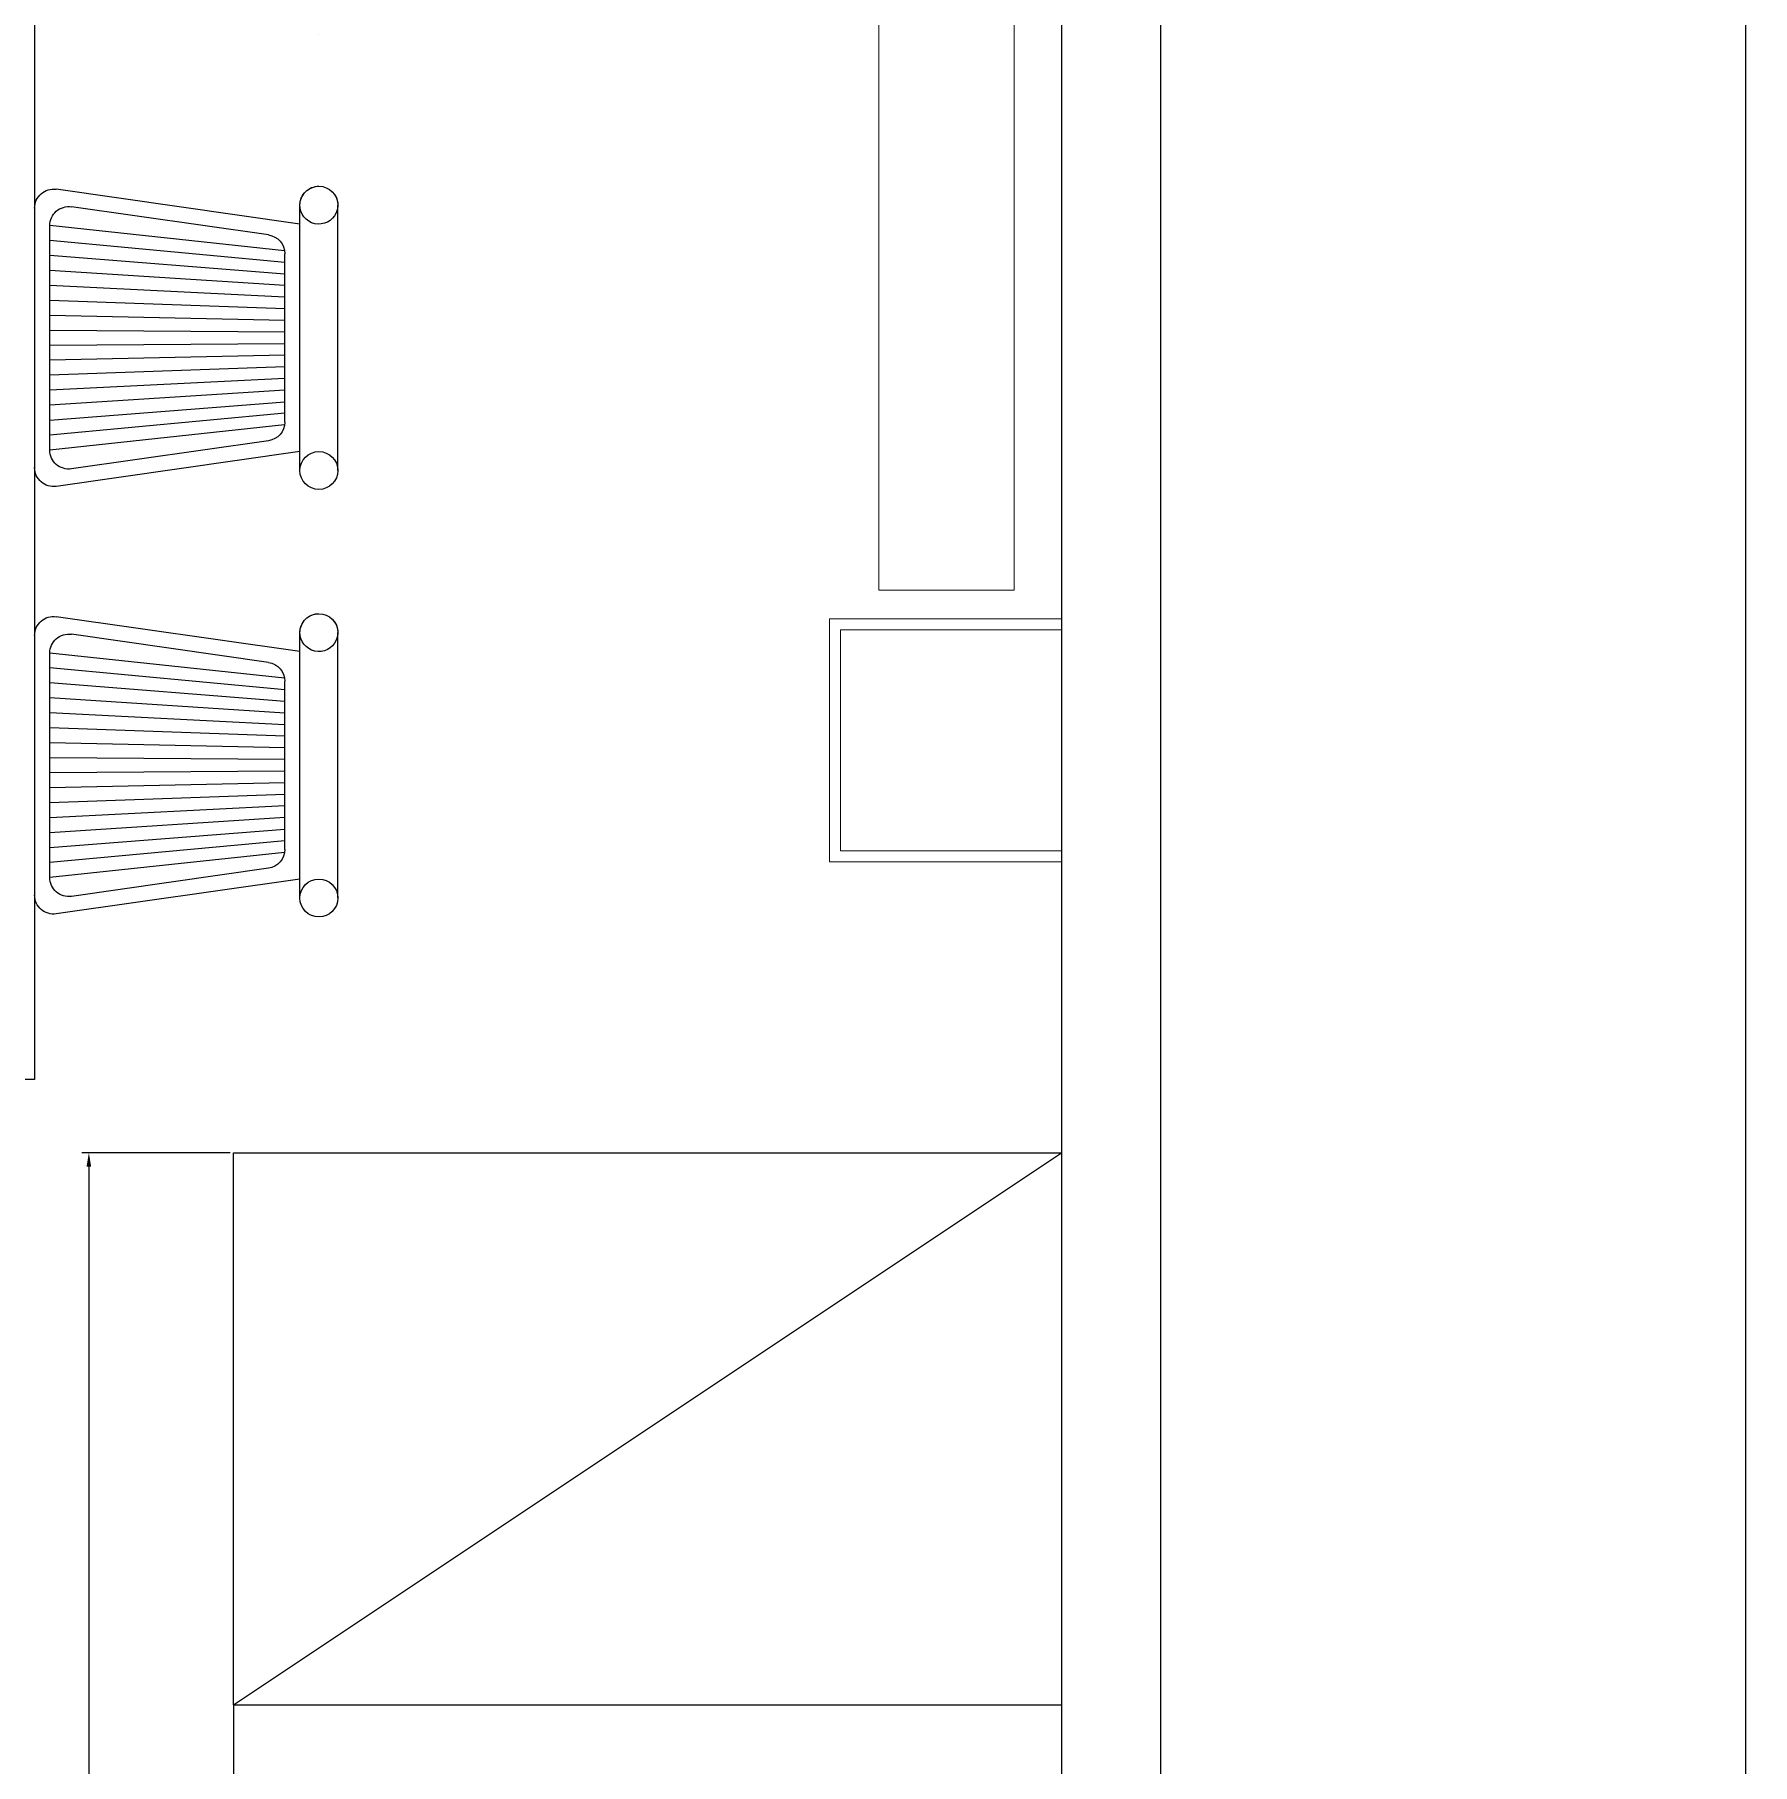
# Model space of a CAD drawing. Header units: millimetres. Extents: x -3817 to 5248, y 289 to 3424.
# Drawn here: x 2306.2 to 2617.5, y 1781.3 to 2094.7 of the extents above; entities that cross this region are included whole.
import ezdxf

# ---------------------------------------------------------------- set-up
doc = ezdxf.new("R2010")
doc.units = ezdxf.units.MM
for name, color, linetype, lineweight in [('1 Amenagament', 8, 'Continuous', 9), ('AMENAGEMENT', 8, 'Continuous', 9), ('Mobilier', 8, 'Continuous', 25)]:
    doc.layers.add(name, color=color, linetype=linetype, lineweight=lineweight)
doc.styles.get("Standard").update_dxf_attribs({"font": 'arial.ttf'})
doc.dimstyles.new('ISO-25', dxfattribs={"dimtxt": 2.5, "dimasz": 2.5, "dimexe": 1.25, "dimexo": 0.625, "dimtad": 1, "dimtxsty": 'Standard', "dimcen": 2.5, "dimadec": 0, "dimazin": 0, "dimtfac": 1, "dimtmove": 0, "dimatfit": 3, "dimfxl": 1, "dimarcsym": 0})

# ---------------------------------------------------------------- blocks, each defined once
blk = doc.blocks.new('salle à manger_01')
at = {"layer": 'Mobilier'}
for p, q in [((-73.43, 85.52), (-38.43, 85.52)), ((-17.05, 85.52), (17.95, 85.52)), ((-75.93, 83.02), (-75.93, 83.02)), ((-35.93, 83.02), (-35.93, 83.02)), ((-19.55, 83.02), (-19.55, 83.02)), ((20.45, 83.02), (20.45, 83.02)), ((40.45, 83.02), (40.45, 83.02)), ((-70.93, 80.52), (-75.52, 48.37)), ((-73.43, 80.52), (-38.43, 80.52)), ((-40.93, 80.52), (-36.34, 48.37)), ((-14.55, 80.52), (-19.14, 48.37)), ((-17.05, 80.52), (17.95, 80.52)), ((15.45, 80.52), (20.04, 48.37)), ((-67.42, 78.49), (-70.74, 47.52)), ((-65.88, 78.52), (-68.77, 47.52)), ((-67.03, 78.52), (-44.83, 78.52)), ((-66.79, 47.52), (-64.35, 78.52)), ((-62.82, 78.52), (-64.82, 47.52)), ((-61.29, 78.52), (-62.84, 47.52)), ((-59.76, 78.52), (-60.87, 47.52)), ((-58.23, 78.52), (-58.89, 47.52)), ((-56.7, 78.52), (-56.92, 47.52)), ((-55.17, 78.52), (-54.94, 47.52)), ((-53.63, 78.52), (-52.97, 47.52)), ((-52.1, 78.52), (-50.99, 47.52)), ((-50.57, 78.52), (-49.02, 47.52)), ((-49.04, 78.52), (-47.04, 47.52)), ((-47.51, 78.52), (-45.07, 47.52)), ((-45.98, 78.52), (-43.09, 47.52)), ((-44.44, 78.49), (-41.12, 47.52)), ((-11.04, 78.49), (-14.36, 47.52)), ((-9.5, 78.52), (-12.39, 47.52)), ((-10.65, 78.52), (11.55, 78.52)), ((-10.41, 47.52), (-7.97, 78.52)), ((-6.44, 78.52), (-8.44, 47.52)), ((-4.91, 78.52), (-6.46, 47.52)), ((-3.38, 78.52), (-4.49, 47.52)), ((-1.85, 78.52), (-2.51, 47.52)), ((-0.32, 78.52), (-0.54, 47.52)), ((1.21, 78.52), (1.44, 47.52)), ((2.75, 78.52), (3.41, 47.52)), ((4.28, 78.52), (5.39, 47.52)), ((5.81, 78.52), (7.36, 47.52)), ((7.34, 78.52), (9.34, 47.52)), ((8.87, 78.52), (11.31, 47.52)), ((10.4, 78.52), (13.28, 47.52)), ((11.94, 78.49), (15.26, 47.52)), ((-69.5, 76.37), (-73.22, 50.37)), ((-42.36, 76.37), (-38.65, 50.37)), ((-13.12, 76.37), (-16.84, 50.37)), ((14.02, 76.37), (17.73, 50.37)), ((-70.74, 47.52), (-41.12, 47.52)), ((-14.36, 47.52), (15.26, 47.52)), ((100.45, 45.52), (-97.39, 45.52)), ((-97.39, 45.52), (-97.39, -44.48)), ((-19.55, 45.52), (-97.39, 45.52)), ((40.45, 45.52), (20.45, 45.52))]:
    blk.add_line(p, q, dxfattribs=at)
for centre, start, end in [((-73.43, 83.02), 180, 90), ((-73.43, 83.02), 90, 180), ((-38.43, 83.02), 45, 0), ((-38.43, 83.02), 0, 90), ((-17.05, 83.02), 180, 90), ((-17.05, 83.02), 90, 180), ((17.95, 83.02), 45, 0), ((17.95, 83.02), 0, 90), ((-73.43, 83.02), 180, 270), ((-38.43, 83.02), 270, 0), ((-17.05, 83.02), 180, 270), ((17.95, 83.02), 270, 0), ((-67.03, 76.02), 90, 171.8699), ((-44.83, 76.02), 8.1301, 90), ((-10.65, 76.02), 90, 171.8699), ((11.55, 76.02), 8.1301, 90), ((-70.74, 50.02), 171.8699, 270), ((-41.12, 50.02), 270, 8.1301), ((-14.36, 50.02), 171.8699, 270), ((15.26, 50.02), 270, 8.1301), ((-73.05, 48.02), 171.8699, 270), ((-38.81, 48.02), 270, 8.1301), ((-16.67, 48.02), 171.8699, 270), ((17.57, 48.02), 270, 8.1301)]:
    blk.add_arc(centre, 2.5, start, end, dxfattribs=at)
blk = doc.blocks.new('_Base - _Base_1-97-Niveau 0')
at = {"layer": '1 Amenagament'}
for p, q in [((21, 0), (-23, 0)), ((-23, 0), (-23, -42)), ((-21, -40), (-21, 0)), ((19, 0), (19, -40)), ((21, -42), (21, 0)), ((19, -40), (-21, -40)), ((-23, -42), (21, -42))]:
    blk.add_line(p, q, dxfattribs=at)
blk = doc.blocks.new('*D101')
at = {"color": 0, "lineweight": -2, "transparency": 16777216}
for p, q in [((2510.84, 2330.13), (2617.45, 2330.13)), ((2616.2, 2327.63), (2616.2, 970.47)), ((2510.84, 967.97), (2617.45, 967.97))]:
    blk.add_line(p, q, dxfattribs=at)
at = {"color": 0, "transparency": 16777216}
for points in [[(2615.78, 2327.63), (2616.62, 2327.63), (2616.2, 2330.13)], [(2615.78, 970.47), (2616.62, 970.47), (2616.2, 967.97)]]:
    blk.add_solid(points, dxfattribs=at)
at = {"layer": 'Defpoints', "color": 0, "transparency": 16777216}
for p in [(2510.22, 2330.13), (2510.22, 967.97), (2616.2, 967.97)]:
    blk.add_point(p, dxfattribs=at)
at = {"color": 0, "transparency": 16777216, "insert": (2614.07, 1649.05), "char_height": 2.5, "attachment_point": 5, "rotation": 90}
blk.add_mtext('1362,16', dxfattribs=at)
blk = doc.blocks.new('*D129')
at = {"color": 0, "lineweight": -2, "transparency": 16777216}
for p, q in [((2341.59, 1892.13), (2314.75, 1892.13)), ((2316, 1889.63), (2316, 1244.63)), ((2341.59, 1242.13), (2314.75, 1242.13))]:
    blk.add_line(p, q, dxfattribs=at)
at = {"color": 0, "transparency": 16777216}
for points in [[(2315.58, 1889.63), (2316.41, 1889.63), (2316, 1892.13)], [(2315.58, 1244.63), (2316.41, 1244.63), (2316, 1242.13)]]:
    blk.add_solid(points, dxfattribs=at)
at = {"layer": 'Defpoints', "color": 0, "transparency": 16777216}
for p in [(2342.22, 1892.13), (2316, 1242.13), (2342.22, 1242.13)]:
    blk.add_point(p, dxfattribs=at)
at = {"color": 0, "transparency": 16777216, "insert": (2314.1, 1567.13), "char_height": 2.5, "attachment_point": 5, "rotation": 90}
blk.add_mtext('650', dxfattribs=at)

msp = doc.modelspace()

# ---------------------------------------------------------------- linework, layer by layer
for p, q in [((2510.219, 2330.129), (2510.219, 967.966)), ((2492.219, 2312.129), (2492.219, 1242.129)), ((2342.219, 1792.129), (2342.219, 1892.129)), ((2342.219, 1892.129), (2492.219, 1892.129)), ((2342.219, 1792.129), (2492.219, 1892.129)), ((2342.219, 1792.129), (2342.219, 1242.129)), ((2342.219, 1792.129), (2492.219, 1792.129))]:
    msp.add_line(p, q)
at = {"layer": '1 Amenagament'}
msp.add_lwpolyline([(2459.159, 1994.067), (2459.159, 2110.031), (2483.652, 2110.031), (2483.652, 1994.067)], close=True, dxfattribs=at)

# ---------------------------------------------------------------- block references
at = {"layer": '1 Amenagament', "rotation": 269.9999999999995}
msp.add_blockref('_Base - _Base_1-97-Niveau 0', (2492.219, 1965.861), dxfattribs=at)
at = {"layer": 'AMENAGEMENT', "xscale": -1.37376, "yscale": 1.37376, "zscale": 1.37376, "rotation": 270}
msp.add_blockref('salle à manger_01', (2243.629, 2039.171, 29.101), dxfattribs=at)

# ---------------------------------------------------------------- dimensions: what is measured, and where the dimension line sits
for base, p1, p2, picture, middle in [((2616.2, 967.966), (2510.219, 2330.129), (2510.219, 967.966), '*D101', (2614.073, 1649.048)), ((2315.998, 1242.129), (2342.219, 1892.129), (2342.219, 1242.129), '*D129', (2314.097, 1567.129))]:
    dim = msp.add_linear_dim(base=base, p1=p1, p2=p2, angle=90, dimstyle='ISO-25')
    dim.commit()
    dim.dimension.update_dxf_attribs({"geometry": picture, "text_midpoint": middle})

doc.saveas('drawing.dxf')
